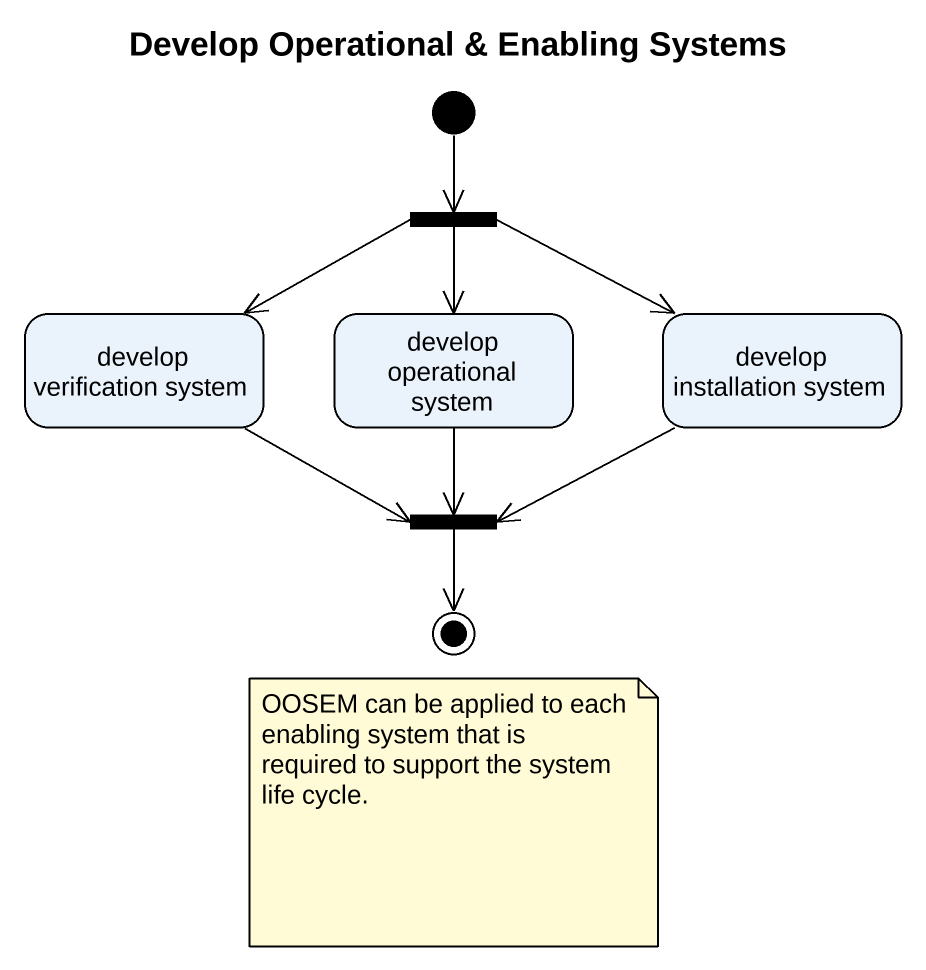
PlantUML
@startuml
title Develop Operational & Enabling Systems
hide empty description
state fork1 <<fork>>
state "develop verification system" as develop_verification_system
state "develop operational system" as develop_operational_system
state "develop installation system" as develop_installation_system
state fork2 <<join>>
[*] --> fork1
fork1 -left-> develop_verification_system
fork1 --> develop_operational_system
fork1 -right-> develop_installation_system
develop_verification_system -right-> fork2
develop_operational_system --> fork2
develop_installation_system -left-> fork2
fork2 --> [*]
note as N1
  OOSEM can be applied to each enabling system that is required to support the system life cycle.
end note
@enduml
